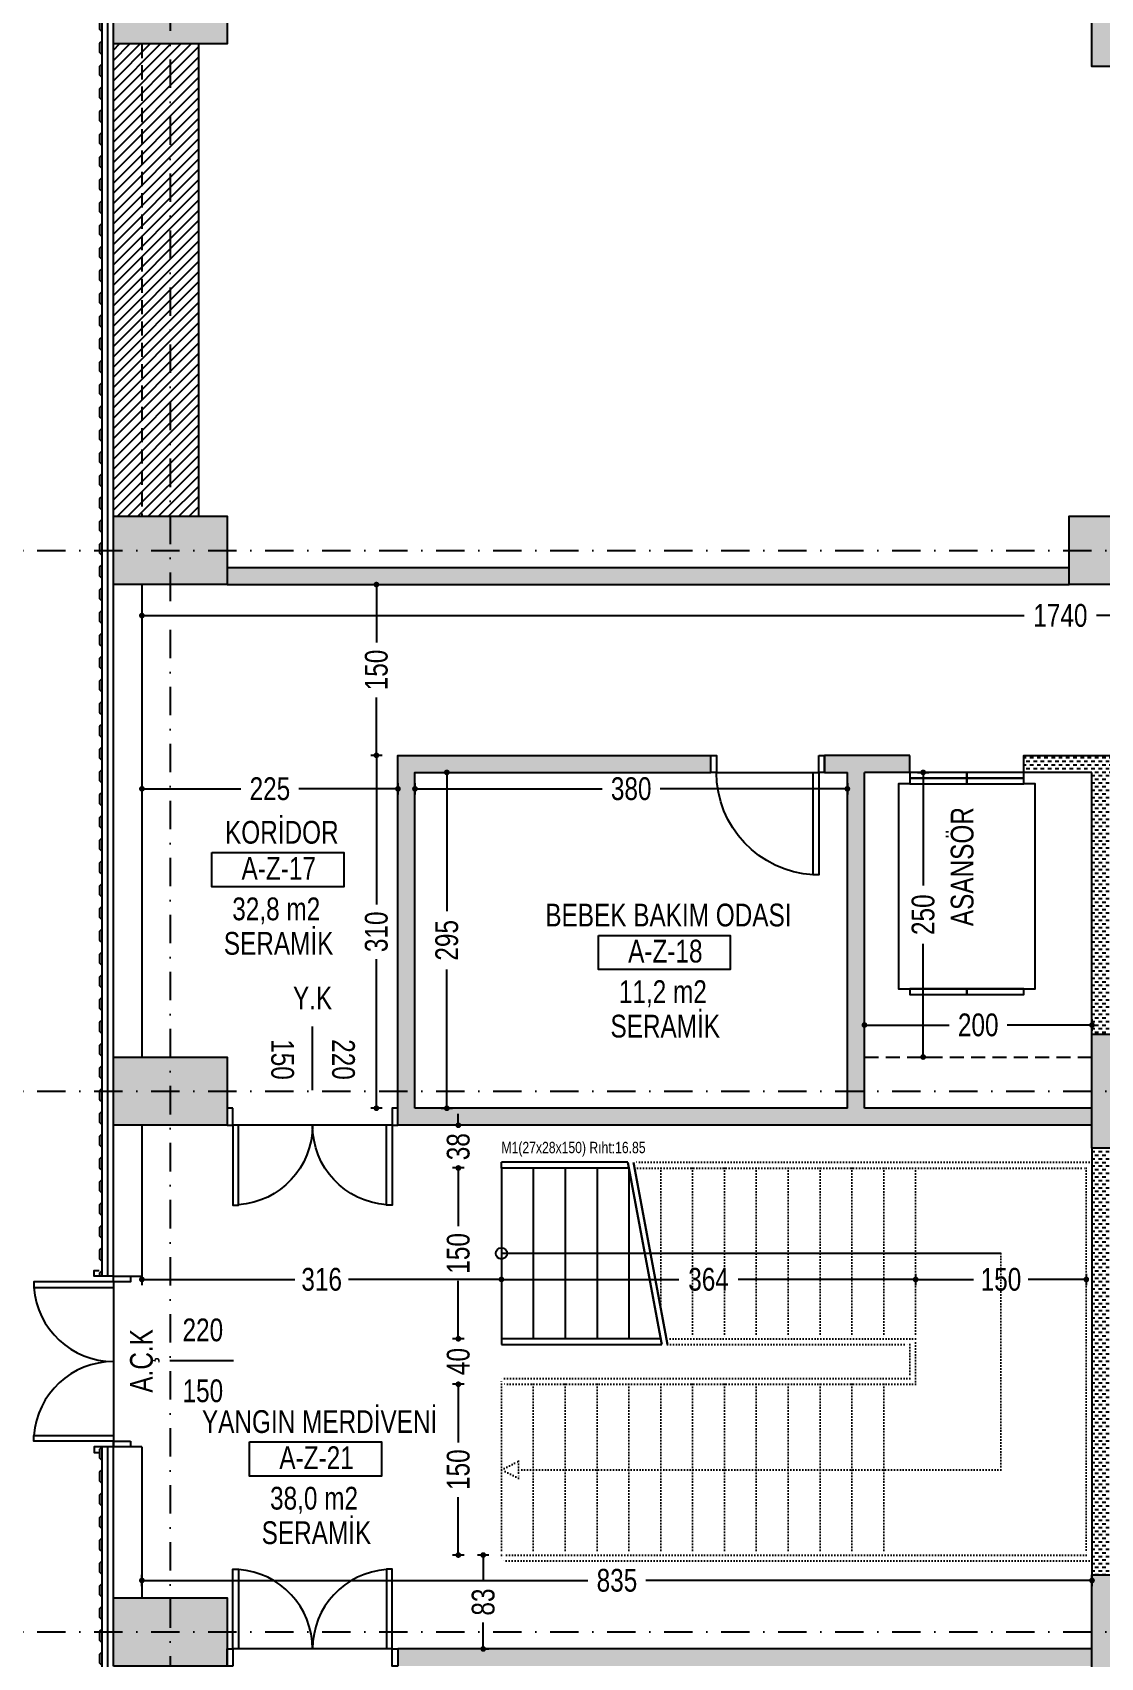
# Model space of a CAD drawing. Header units: centimetres. Extents: x 26569 to 160723, y -3143 to 14565.
# Drawn here: x 50768 to 51707, y 2491 to 3919 of the extents above; entities that cross this region are included whole.
import ezdxf
from ezdxf.enums import TextEntityAlignment as Align

# ---------------------------------------------------------------- set-up
doc = ezdxf.new("R2010")
doc.units = ezdxf.units.CM
doc.header["$LTSCALE"] = 100
for name, pattern in [('DASHDOT2', [0.5, 0.25, -0.125, 0, -0.125]), ('DOT2', [0.125, 0, -0.125]), ('HIDDEN2', [0.1875, 0.125, -0.0625])]:
    doc.linetypes.add(name, pattern=pattern)
for name, color, linetype in [('A-ANNO-DIMS', 187, 'Continuous'), ('A-ANNO-GRID', 155, 'DASHDOT2'), ('A-ANNO-IDEN', 50, 'Continuous'), ('A-ANNO-TEXT', 50, 'Continuous'), ('A-DOOR', 193, 'Continuous'), ('A-ELEV-01', 255, 'Continuous'), ('A-ELEV-03', 251, 'Continuous'), ('A-FLOR-EVTR', 24, 'Continuous'), ('A-FLOR-STRS', 95, 'Continuous'), ('A-WALL', 134, 'Continuous'), ('A-WALL-BRCK', 11, 'Continuous'), ('A-WALL-HTCH', 8, 'Continuous'), ('A-WALL-INSL', 249, 'Continuous'), ('A-WALL-SNWPNL', 200, 'Continuous'), ('A-WALL-STEL', 202, 'Continuous'), ('S-CONC', 5, 'Continuous'), ('S-HTCH', 8, 'Continuous')]:
    doc.layers.add(name, color=color, linetype=linetype)
doc.styles.add('Fields_100', font='act_simplex.shx', dxfattribs={"width": 0.8, "height": 20})
doc.styles.add('Fields_50', font='act_simplex.shx', dxfattribs={"width": 0.8, "height": 10})
doc.linetypes.add('BATTING', pattern='A,0.00254,-2.54,[134,ltypeshp.shx,S=2.54,R=0,X=-2.54,Y=0],-5.08,[134,ltypeshp.shx,S=2.54,R=180,X=2.54,Y=0],-2.54', length=10.16254)
doc.dimstyles.new('FIELDS_100', dxfattribs={"dimscale": 0, "dimtxt": 20, "dimasz": 5, "dimexe": 5, "dimexo": 5, "dimgap": 5, "dimtad": 0, "dimdec": 0, "dimzin": 0, "dimdsep": 46, "dimtxsty": 'Fields_100', "dimblk": 'DOT', "dimcen": 0.09, "dimclrt": 50, "dimadec": 0, "dimazin": 0, "dimtfac": 1, "dimtdec": 0, "dimtix": 1, "dimtofl": 0, "dimtmove": 1, "dimatfit": 3, "dimfxl": 5, "dimfxlon": 1, "dimtolj": 1, "dimtzin": 0, "dimarcsym": 0})
pattern_1 = [(0, (47244.2896, 54361.0323), (3.175, 3.175), [3.175, -3.175])]

# ---------------------------------------------------------------- blocks, each defined once
blk = doc.blocks.new('_Dot')
at = {"color": 0, "linetype": 'ByBlock', "lineweight": -2}
blk.add_line((-0.5, 0), (-1, 0), dxfattribs=at)
at = {"color": 0, "linetype": 'ByBlock', "const_width": 0.5}
blk.add_lwpolyline([(-0.25, 0, 1), (0.25, 0, 1)], format="xyb", close=True, dxfattribs=at)
blk = doc.blocks.new('*D160')
at = {"layer": 'A-ANNO-DIMS', "color": 0, "lineweight": -2, "transparency": 16777216}
for p, q in [((49524.6, 7318.6), (49514.6, 7318.6)), ((49519.6, 7313.6), (49519.6, 4445.3)), ((49519.6, 1513.6), (49519.6, 4381.9)), ((49524.6, 1508.6), (49514.6, 1508.6))]:
    blk.add_line(p, q, dxfattribs=at)
at = {"layer": 'DEFPOINTS', "color": 0, "transparency": 16777216}
for p in [(49519.6, 7318.6), (50829.5, 7318.6), (50829.5, 1508.6)]:
    blk.add_point(p, dxfattribs=at)
at = {"layer": 'A-ANNO-DIMS', "color": 0, "lineweight": -2, "transparency": 16777216, "xscale": 5, "yscale": 5, "zscale": 5}
for p, rotation in [((49519.6, 7318.6), 90), ((49519.6, 1508.6), 270)]:
    blk.add_blockref('_Dot', p, dxfattribs=dict(at, rotation=rotation))
at = {"layer": 'A-ANNO-DIMS', "color": 50, "transparency": 16777216, "insert": (49519.6, 4413.6), "char_height": 20, "attachment_point": 5, "rotation": 90, "style": 'Fields_100'}
blk.add_mtext('\\A1;5810', dxfattribs=at)
blk = doc.blocks.new('Mahal kutusu_100')
at = {"color": 0}
blk.add_lwpolyline([(-58, 30), (58, 30), (58, 0), (-58, 0)], close=True, dxfattribs=at)
at = {"color": 0, "style": 'Fields_100', "width": 0.8}
for tag, p in [('MAHAL', (3.6, 37.9)), ('KOD', (0.9, 6.2)), ('ALAN', (-1.3, -29.4)), ('KAPLAMA', (0.8, -59.7))]:
    blk.add_attdef(tag, text='', height=20, dxfattribs=at).set_placement(p, align=Align.CENTER)
blk = doc.blocks.new('*D391')
at = {"layer": 'A-ANNO-DIMS', "color": 0, "lineweight": -2, "transparency": 16777216}
for p, q in [((50864.5, 2828.2), (50864.5, 2818.2)), ((51180.5, 2828.2), (51180.5, 2818.2)), ((50869.5, 2823.2), (50998.8, 2823.2)), ((51175.5, 2823.2), (51046.1, 2823.2))]:
    blk.add_line(p, q, dxfattribs=at)
at = {"layer": 'DEFPOINTS', "color": 0, "transparency": 16777216}
for p in [(50864.5, 2958.6), (51180.5, 2921.1), (51180.5, 2823.2)]:
    blk.add_point(p, dxfattribs=at)
at = {"layer": 'A-ANNO-DIMS', "color": 0, "lineweight": -2, "transparency": 16777216, "xscale": 5, "yscale": 5, "zscale": 5, "rotation": 180}
blk.add_blockref('_Dot', (50864.5, 2823.2), dxfattribs=at)
at = {"layer": 'A-ANNO-DIMS', "color": 0, "lineweight": -2, "transparency": 16777216, "xscale": 5, "yscale": 5, "zscale": 5}
blk.add_blockref('_Dot', (51180.5, 2823.2), dxfattribs=at)
at = {"layer": 'A-ANNO-DIMS', "color": 50, "transparency": 16777216, "insert": (51022.5, 2823.2), "char_height": 20, "attachment_point": 5, "style": 'Fields_100'}
blk.add_mtext('\\A1;316', dxfattribs=at)
blk = doc.blocks.new('*D392')
at = {"layer": 'A-ANNO-DIMS', "color": 0, "lineweight": -2, "transparency": 16777216}
for p, q in [((51180.5, 2828.2), (51180.5, 2818.2)), ((51544.5, 2828.2), (51544.5, 2818.2)), ((51185.5, 2823.2), (51336.5, 2823.2)), ((51539.5, 2823.2), (51388.4, 2823.2))]:
    blk.add_line(p, q, dxfattribs=at)
at = {"layer": 'DEFPOINTS', "color": 0, "transparency": 16777216}
for p in [(51180.5, 2921.1), (51544.5, 2846.1), (51544.5, 2823.2)]:
    blk.add_point(p, dxfattribs=at)
at = {"layer": 'A-ANNO-DIMS', "color": 0, "lineweight": -2, "transparency": 16777216, "xscale": 5, "yscale": 5, "zscale": 5, "rotation": 180}
blk.add_blockref('_Dot', (51180.5, 2823.2), dxfattribs=at)
at = {"layer": 'A-ANNO-DIMS', "color": 0, "lineweight": -2, "transparency": 16777216, "xscale": 5, "yscale": 5, "zscale": 5}
blk.add_blockref('_Dot', (51544.5, 2823.2), dxfattribs=at)
at = {"layer": 'A-ANNO-DIMS', "color": 50, "transparency": 16777216, "insert": (51362.5, 2823.2), "char_height": 20, "attachment_point": 5, "style": 'Fields_100'}
blk.add_mtext('\\A1;364', dxfattribs=at)
blk = doc.blocks.new('*D393')
at = {"layer": 'A-ANNO-DIMS', "color": 0, "lineweight": -2, "transparency": 16777216}
for p, q in [((51544.5, 2828.2), (51544.5, 2818.2)), ((51694.5, 2828.2), (51694.5, 2818.2)), ((51549.5, 2823.2), (51595.4, 2823.2)), ((51689.5, 2823.2), (51643.5, 2823.2))]:
    blk.add_line(p, q, dxfattribs=at)
at = {"layer": 'DEFPOINTS', "color": 0, "transparency": 16777216}
for p in [(51544.5, 2846.1), (51694.5, 2846.1), (51694.5, 2823.2)]:
    blk.add_point(p, dxfattribs=at)
at = {"layer": 'A-ANNO-DIMS', "color": 0, "lineweight": -2, "transparency": 16777216, "xscale": 5, "yscale": 5, "zscale": 5, "rotation": 180}
blk.add_blockref('_Dot', (51544.5, 2823.2), dxfattribs=at)
at = {"layer": 'A-ANNO-DIMS', "color": 0, "lineweight": -2, "transparency": 16777216, "xscale": 5, "yscale": 5, "zscale": 5}
blk.add_blockref('_Dot', (51694.5, 2823.2), dxfattribs=at)
at = {"layer": 'A-ANNO-DIMS', "color": 50, "transparency": 16777216, "insert": (51619.5, 2823.2), "char_height": 20, "attachment_point": 5, "style": 'Fields_100'}
blk.add_mtext('\\A1;150', dxfattribs=at)
blk = doc.blocks.new('*D360')
at = {"layer": 'A-ANNO-DIMS', "color": 0, "lineweight": -2, "transparency": 16777216}
for p, q in [((50864.5, 2553.8), (50864.5, 2563.8)), ((50869.5, 2558.8), (51256.4, 2558.8)), ((51694.5, 2558.8), (51307.5, 2558.8)), ((51699.5, 2553.8), (51699.5, 2563.8))]:
    blk.add_line(p, q, dxfattribs=at)
at = {"layer": 'DEFPOINTS', "color": 0, "transparency": 16777216}
for p in [(51699.5, 2558.8), (50864.5, 2543.6), (51699.5, 2543.6)]:
    blk.add_point(p, dxfattribs=at)
at = {"layer": 'A-ANNO-DIMS', "color": 0, "lineweight": -2, "transparency": 16777216, "xscale": 5, "yscale": 5, "zscale": 5, "rotation": 180}
blk.add_blockref('_Dot', (50864.5, 2558.8), dxfattribs=at)
at = {"layer": 'A-ANNO-DIMS', "color": 0, "lineweight": -2, "transparency": 16777216, "xscale": 5, "yscale": 5, "zscale": 5}
blk.add_blockref('_Dot', (51699.5, 2558.8), dxfattribs=at)
at = {"layer": 'A-ANNO-DIMS', "color": 50, "transparency": 16777216, "insert": (51282, 2558.8), "char_height": 20, "attachment_point": 5, "style": 'Fields_100'}
blk.add_mtext('\\A1;835', dxfattribs=at)
blk = doc.blocks.new('*D131')
at = {"layer": 'A-ANNO-DIMS', "color": 0, "lineweight": -2, "transparency": 16777216}
for p, q in [((51147.6, 2958.6), (51137.6, 2958.6)), ((51142.6, 2963.6), (51142.6, 2968.6)), ((51147.6, 2921.1), (51137.6, 2921.1)), ((51142.6, 2916.1), (51142.6, 2911.1))]:
    blk.add_line(p, q, dxfattribs=at)
at = {"layer": 'DEFPOINTS', "color": 0, "transparency": 16777216}
for p in [(51699.5, 2958.6), (51142.6, 2921.1), (51180.5, 2921.1)]:
    blk.add_point(p, dxfattribs=at)
at = {"layer": 'A-ANNO-DIMS', "color": 0, "lineweight": -2, "transparency": 16777216, "xscale": 5, "yscale": 5, "zscale": 5}
for p, rotation in [((51142.6, 2958.6), 270), ((51142.6, 2921.1), 90)]:
    blk.add_blockref('_Dot', p, dxfattribs=dict(at, rotation=rotation))
at = {"layer": 'A-ANNO-DIMS', "color": 50, "transparency": 16777216, "insert": (51142.6, 2939.8), "char_height": 20, "attachment_point": 5, "rotation": 90, "style": 'Fields_100'}
blk.add_mtext('\\A1;38', dxfattribs=at)
blk = doc.blocks.new('*D364')
at = {"layer": 'A-ANNO-DIMS', "color": 0, "lineweight": -2, "transparency": 16777216}
for p, q in [((51147.6, 2921.1), (51137.6, 2921.1)), ((51142.6, 2916.1), (51142.6, 2870.1)), ((51142.6, 2776.1), (51142.6, 2822)), ((51147.6, 2771.1), (51137.6, 2771.1))]:
    blk.add_line(p, q, dxfattribs=at)
at = {"layer": 'DEFPOINTS', "color": 0, "transparency": 16777216}
for p in [(51180.5, 2921.1), (51142.6, 2771.1), (51180.5, 2771.1)]:
    blk.add_point(p, dxfattribs=at)
at = {"layer": 'A-ANNO-DIMS', "color": 0, "lineweight": -2, "transparency": 16777216, "xscale": 5, "yscale": 5, "zscale": 5}
for p, rotation in [((51142.6, 2921.1), 90), ((51142.6, 2771.1), 270)]:
    blk.add_blockref('_Dot', p, dxfattribs=dict(at, rotation=rotation))
at = {"layer": 'A-ANNO-DIMS', "color": 50, "transparency": 16777216, "insert": (51142.6, 2846.1), "char_height": 20, "attachment_point": 5, "rotation": 90, "style": 'Fields_100'}
blk.add_mtext('\\A1;150', dxfattribs=at)
blk = doc.blocks.new('*D365')
at = {"layer": 'A-ANNO-DIMS', "color": 0, "lineweight": -2, "transparency": 16777216}
for p, q in [((51147.6, 2771.1), (51137.6, 2771.1)), ((51142.6, 2776.1), (51142.6, 2781.1)), ((51147.6, 2731.1), (51137.6, 2731.1)), ((51142.6, 2726.1), (51142.6, 2721.1))]:
    blk.add_line(p, q, dxfattribs=at)
at = {"layer": 'DEFPOINTS', "color": 0, "transparency": 16777216}
for p in [(51180.5, 2771.1), (51142.6, 2731.1), (51180.5, 2731.1)]:
    blk.add_point(p, dxfattribs=at)
at = {"layer": 'A-ANNO-DIMS', "color": 0, "lineweight": -2, "transparency": 16777216, "xscale": 5, "yscale": 5, "zscale": 5}
for p, rotation in [((51142.6, 2771.1), 270), ((51142.6, 2731.1), 90)]:
    blk.add_blockref('_Dot', p, dxfattribs=dict(at, rotation=rotation))
at = {"layer": 'A-ANNO-DIMS', "color": 50, "transparency": 16777216, "insert": (51142.6, 2751.1), "char_height": 20, "attachment_point": 5, "rotation": 90, "style": 'Fields_100'}
blk.add_mtext('\\A1;40', dxfattribs=at)
blk = doc.blocks.new('*D366')
at = {"layer": 'A-ANNO-DIMS', "color": 0, "lineweight": -2, "transparency": 16777216}
for p, q in [((51147.6, 2731.1), (51137.6, 2731.1)), ((51142.6, 2726.1), (51142.6, 2680.1)), ((51142.6, 2586.1), (51142.6, 2632)), ((51147.6, 2581.1), (51137.6, 2581.1))]:
    blk.add_line(p, q, dxfattribs=at)
at = {"layer": 'DEFPOINTS', "color": 0, "transparency": 16777216}
for p in [(51180.5, 2731.1), (51142.6, 2581.1), (51180.5, 2581.1)]:
    blk.add_point(p, dxfattribs=at)
at = {"layer": 'A-ANNO-DIMS', "color": 0, "lineweight": -2, "transparency": 16777216, "xscale": 5, "yscale": 5, "zscale": 5}
for p, rotation in [((51142.6, 2731.1), 90), ((51142.6, 2581.1), 270)]:
    blk.add_blockref('_Dot', p, dxfattribs=dict(at, rotation=rotation))
at = {"layer": 'A-ANNO-DIMS', "color": 50, "transparency": 16777216, "insert": (51142.6, 2656.1), "char_height": 20, "attachment_point": 5, "rotation": 90, "style": 'Fields_100'}
blk.add_mtext('\\A1;150', dxfattribs=at)
blk = doc.blocks.new('*D367')
at = {"layer": 'A-ANNO-DIMS', "color": 0, "lineweight": -2, "transparency": 16777216}
for p, q in [((51169.5, 2581.1), (51159.5, 2581.1)), ((51164.5, 2576.1), (51164.5, 2557.8)), ((51164.5, 2503.6), (51164.5, 2521.9)), ((51164.5, 2498.6), (51169.5, 2498.6))]:
    blk.add_line(p, q, dxfattribs=at)
at = {"layer": 'DEFPOINTS', "color": 0, "transparency": 16777216}
for p in [(51180.5, 2581.1), (51164.5, 2498.6), (51164.5, 2498.6)]:
    blk.add_point(p, dxfattribs=at)
at = {"layer": 'A-ANNO-DIMS', "color": 0, "lineweight": -2, "transparency": 16777216, "xscale": 5, "yscale": 5, "zscale": 5}
for p, rotation in [((51164.5, 2581.1), 90), ((51164.5, 2498.6), 270)]:
    blk.add_blockref('_Dot', p, dxfattribs=dict(at, rotation=rotation))
at = {"layer": 'A-ANNO-DIMS', "color": 50, "transparency": 16777216, "insert": (51164.5, 2539.8), "char_height": 20, "attachment_point": 5, "rotation": 90, "style": 'Fields_100'}
blk.add_mtext('\\A1;83', dxfattribs=at)
blk = doc.blocks.new('KAPI 150')
at = {"layer": 'A-DOOR'}
blk.add_line((145, 15), (5, 15), dxfattribs=at)
for points in [[(5, 15), (5, 85), (10, 85), (10, 15)], [(145, 15), (145, 85), (140, 85), (140, 15)]]:
    blk.add_lwpolyline(points, dxfattribs=at)
for points in [[(5, 0), (0, 0), (0, 15), (5, 15)], [(150, 0), (145, 0), (145, 15), (150, 15)]]:
    blk.add_lwpolyline(points, close=True, dxfattribs=at)
for centre, start, end in [((5, 15), 0, 85.904), ((145, 15), 94.096, 180)]:
    blk.add_arc(centre, 70, start, end, dxfattribs=at)
blk = doc.blocks.new('AÇK_01')
at = {"color": 0}
blk.add_lwpolyline([(28, 0), (-28, 0)], dxfattribs=at)
at = {"color": 0, "style": 'Fields_100', "width": 0.8}
blk.add_attdef('A.Ç.K.01', text='', height=20, rotation=90, dxfattribs=at).set_placement((-53, 0), align=Align.MIDDLE_CENTER)
for tag, p in [('W', (1, 17.2)), ('H', (1, -36.3))]:
    blk.add_attdef(tag, text='', height=20, dxfattribs=at).set_placement(p, align=Align.CENTER)
blk = doc.blocks.new('KAPI_100')
at = {"layer": 'A-DOOR'}
blk.add_line((5, 15), (95, 15), dxfattribs=at)
blk.add_lwpolyline([(95, 15), (95, 105), (90, 105), (90, 15)], dxfattribs=at)
for points in [[(0, 0), (5, 0), (5, 15), (0, 15)], [(95, 0), (100, 0), (100, 15), (95, 15)]]:
    blk.add_lwpolyline(points, close=True, dxfattribs=at)
blk.add_arc((95, 15), 90, 93.1847, 180, dxfattribs=at)
blk = doc.blocks.new('*D225')
at = {"layer": 'A-ANNO-DIMS', "color": 0, "lineweight": -2, "transparency": 16777216}
for p, q in [((50864.5, 3259.2), (50864.5, 3249.2)), ((51089.5, 3259.2), (51089.5, 3249.2)), ((50869.5, 3254.2), (50951.4, 3254.2)), ((51084.5, 3254.2), (51002.5, 3254.2))]:
    blk.add_line(p, q, dxfattribs=at)
at = {"layer": 'DEFPOINTS', "color": 0, "transparency": 16777216}
for p in [(50864.5, 3283.6), (51089.5, 3283.6), (50864.5, 3254.2)]:
    blk.add_point(p, dxfattribs=at)
at = {"layer": 'A-ANNO-DIMS', "color": 0, "lineweight": -2, "transparency": 16777216, "xscale": 5, "yscale": 5, "zscale": 5, "rotation": 180}
blk.add_blockref('_Dot', (50864.5, 3254.2), dxfattribs=at)
at = {"layer": 'A-ANNO-DIMS', "color": 0, "lineweight": -2, "transparency": 16777216, "xscale": 5, "yscale": 5, "zscale": 5}
blk.add_blockref('_Dot', (51089.5, 3254.2), dxfattribs=at)
at = {"layer": 'A-ANNO-DIMS', "color": 50, "transparency": 16777216, "insert": (50977, 3254.2), "char_height": 20, "attachment_point": 5, "style": 'Fields_100'}
blk.add_mtext('\\A1;225', dxfattribs=at)
blk = doc.blocks.new('*D226')
at = {"layer": 'A-ANNO-DIMS', "color": 0, "lineweight": -2, "transparency": 16777216}
for p, q in [((51075.6, 3283.6), (51065.6, 3283.6)), ((51070.6, 3278.6), (51070.6, 3152.6)), ((51070.6, 2978.6), (51070.6, 3104.5)), ((51075.6, 2973.6), (51065.6, 2973.6))]:
    blk.add_line(p, q, dxfattribs=at)
at = {"layer": 'DEFPOINTS', "color": 0, "transparency": 16777216}
for p in [(51070.6, 3283.6), (51089.5, 3283.6), (51089.5, 2973.6)]:
    blk.add_point(p, dxfattribs=at)
at = {"layer": 'A-ANNO-DIMS', "color": 0, "lineweight": -2, "transparency": 16777216, "xscale": 5, "yscale": 5, "zscale": 5}
for p, rotation in [((51070.6, 3283.6), 90), ((51070.6, 2973.6), 270)]:
    blk.add_blockref('_Dot', p, dxfattribs=dict(at, rotation=rotation))
at = {"layer": 'A-ANNO-DIMS', "color": 50, "transparency": 16777216, "insert": (51070.6, 3128.6), "char_height": 20, "attachment_point": 5, "rotation": 90, "style": 'Fields_100'}
blk.add_mtext('\\A1;310', dxfattribs=at)
blk = doc.blocks.new('*D227')
at = {"layer": 'A-ANNO-DIMS', "color": 0, "lineweight": -2, "transparency": 16777216}
for p, q in [((51065.6, 3433.6), (51075.6, 3433.6)), ((51070.6, 3428.6), (51070.6, 3382.6)), ((51070.6, 3288.6), (51070.6, 3334.5)), ((51075.6, 3283.6), (51065.6, 3283.6))]:
    blk.add_line(p, q, dxfattribs=at)
at = {"layer": 'DEFPOINTS', "color": 0, "transparency": 16777216}
for p in [(50939.5, 3433.6), (51070.6, 3433.6), (51089.5, 3283.6)]:
    blk.add_point(p, dxfattribs=at)
at = {"layer": 'A-ANNO-DIMS', "color": 0, "lineweight": -2, "transparency": 16777216, "xscale": 5, "yscale": 5, "zscale": 5}
for p, rotation in [((51070.6, 3433.6), 90), ((51070.6, 3283.6), 270)]:
    blk.add_blockref('_Dot', p, dxfattribs=dict(at, rotation=rotation))
at = {"layer": 'A-ANNO-DIMS', "color": 50, "transparency": 16777216, "insert": (51070.6, 3358.6), "char_height": 20, "attachment_point": 5, "rotation": 90, "style": 'Fields_100'}
blk.add_mtext('\\A1;150', dxfattribs=at)
blk = doc.blocks.new('*D228')
at = {"layer": 'A-ANNO-DIMS', "color": 0, "lineweight": -2, "transparency": 16777216}
for p, q in [((50864.5, 3411.4), (50864.5, 3401.4)), ((50869.5, 3406.4), (51640, 3406.4)), ((52599.5, 3406.4), (51703.4, 3406.4)), ((52604.5, 3411.4), (52604.5, 3401.4))]:
    blk.add_line(p, q, dxfattribs=at)
at = {"layer": 'DEFPOINTS', "color": 0, "transparency": 16777216}
for p in [(50864.5, 3433.6), (52604.5, 3433.6), (52604.5, 3406.4)]:
    blk.add_point(p, dxfattribs=at)
at = {"layer": 'A-ANNO-DIMS', "color": 0, "lineweight": -2, "transparency": 16777216, "xscale": 5, "yscale": 5, "zscale": 5, "rotation": 180}
blk.add_blockref('_Dot', (50864.5, 3406.4), dxfattribs=at)
at = {"layer": 'A-ANNO-DIMS', "color": 0, "lineweight": -2, "transparency": 16777216, "xscale": 5, "yscale": 5, "zscale": 5}
blk.add_blockref('_Dot', (52604.5, 3406.4), dxfattribs=at)
at = {"layer": 'A-ANNO-DIMS', "color": 50, "transparency": 16777216, "insert": (51671.7, 3406.4), "char_height": 20, "attachment_point": 5, "style": 'Fields_100'}
blk.add_mtext('\\A1;1740', dxfattribs=at)
blk = doc.blocks.new('*D229')
at = {"layer": 'A-ANNO-DIMS', "color": 0, "lineweight": -2, "transparency": 16777216}
for p, q in [((51127.5, 3268.6), (51137.5, 3268.6)), ((51132.5, 3263.6), (51132.5, 3146.7)), ((51132.5, 2978.6), (51132.5, 3095.5)), ((51127.5, 2973.6), (51137.5, 2973.6))]:
    blk.add_line(p, q, dxfattribs=at)
at = {"layer": 'DEFPOINTS', "color": 0, "transparency": 16777216}
for p in [(51104.5, 3268.6), (51132.5, 3268.6), (51104.5, 2973.6)]:
    blk.add_point(p, dxfattribs=at)
at = {"layer": 'A-ANNO-DIMS', "color": 0, "lineweight": -2, "transparency": 16777216, "xscale": 5, "yscale": 5, "zscale": 5}
for p, rotation in [((51132.5, 3268.6), 90), ((51132.5, 2973.6), 270)]:
    blk.add_blockref('_Dot', p, dxfattribs=dict(at, rotation=rotation))
at = {"layer": 'A-ANNO-DIMS', "color": 50, "transparency": 16777216, "insert": (51132.5, 3121.1), "char_height": 20, "attachment_point": 5, "rotation": 90, "style": 'Fields_100'}
blk.add_mtext('\\A1;295', dxfattribs=at)
blk = doc.blocks.new('*D230')
at = {"layer": 'A-ANNO-DIMS', "color": 0, "lineweight": -2, "transparency": 16777216}
for p, q in [((51104.5, 3259.2), (51104.5, 3249.2)), ((51484.5, 3259.2), (51484.5, 3249.2)), ((51109.5, 3254.2), (51268.9, 3254.2)), ((51479.5, 3254.2), (51320, 3254.2))]:
    blk.add_line(p, q, dxfattribs=at)
at = {"layer": 'DEFPOINTS', "color": 0, "transparency": 16777216}
for p in [(51104.5, 3268.6), (51484.5, 3268.6), (51484.5, 3254.2)]:
    blk.add_point(p, dxfattribs=at)
at = {"layer": 'A-ANNO-DIMS', "color": 0, "lineweight": -2, "transparency": 16777216, "xscale": 5, "yscale": 5, "zscale": 5, "rotation": 180}
blk.add_blockref('_Dot', (51104.5, 3254.2), dxfattribs=at)
at = {"layer": 'A-ANNO-DIMS', "color": 0, "lineweight": -2, "transparency": 16777216, "xscale": 5, "yscale": 5, "zscale": 5}
blk.add_blockref('_Dot', (51484.5, 3254.2), dxfattribs=at)
at = {"layer": 'A-ANNO-DIMS', "color": 50, "transparency": 16777216, "insert": (51294.5, 3254.2), "char_height": 20, "attachment_point": 5, "style": 'Fields_100'}
blk.add_mtext('\\A1;380', dxfattribs=at)
blk = doc.blocks.new('*D231')
at = {"layer": 'A-ANNO-DIMS', "color": 0, "lineweight": -2, "transparency": 16777216}
for p, q in [((51546.1, 3268.6), (51556.1, 3268.6)), ((51551.1, 3263.6), (51551.1, 3169.2)), ((51551.1, 3023.6), (51551.1, 3118)), ((51546.1, 3018.6), (51556.1, 3018.6))]:
    blk.add_line(p, q, dxfattribs=at)
at = {"layer": 'DEFPOINTS', "color": 0, "transparency": 16777216}
for p in [(51499.5, 3268.6), (51499.5, 3018.6), (51551.1, 3018.6)]:
    blk.add_point(p, dxfattribs=at)
at = {"layer": 'A-ANNO-DIMS', "color": 0, "lineweight": -2, "transparency": 16777216, "xscale": 5, "yscale": 5, "zscale": 5}
for p, rotation in [((51551.1, 3268.6), 90), ((51551.1, 3018.6), 270)]:
    blk.add_blockref('_Dot', p, dxfattribs=dict(at, rotation=rotation))
at = {"layer": 'A-ANNO-DIMS', "color": 50, "transparency": 16777216, "insert": (51551.1, 3143.6), "char_height": 20, "attachment_point": 5, "rotation": 90, "style": 'Fields_100'}
blk.add_mtext('\\A1;250', dxfattribs=at)
blk = doc.blocks.new('*D232')
at = {"layer": 'A-ANNO-DIMS', "color": 0, "lineweight": -2, "transparency": 16777216}
for p, q in [((51499.5, 3041.7), (51499.5, 3051.7)), ((51504.5, 3046.7), (51573.9, 3046.7)), ((51694.5, 3046.7), (51625, 3046.7)), ((51699.5, 3041.7), (51699.5, 3051.7))]:
    blk.add_line(p, q, dxfattribs=at)
at = {"layer": 'DEFPOINTS', "color": 0, "transparency": 16777216}
for p in [(51699.5, 3046.7), (51499.5, 2973.6), (51699.5, 2973.6)]:
    blk.add_point(p, dxfattribs=at)
at = {"layer": 'A-ANNO-DIMS', "color": 0, "lineweight": -2, "transparency": 16777216, "xscale": 5, "yscale": 5, "zscale": 5, "rotation": 180}
blk.add_blockref('_Dot', (51499.5, 3046.7), dxfattribs=at)
at = {"layer": 'A-ANNO-DIMS', "color": 0, "lineweight": -2, "transparency": 16777216, "xscale": 5, "yscale": 5, "zscale": 5}
blk.add_blockref('_Dot', (51699.5, 3046.7), dxfattribs=at)
at = {"layer": 'A-ANNO-DIMS', "color": 50, "transparency": 16777216, "insert": (51599.5, 3046.7), "char_height": 20, "attachment_point": 5, "style": 'Fields_100'}
blk.add_mtext('\\A1;200', dxfattribs=at)
blk = doc.blocks.new('*U38')
at = {"layer": 'A-WALL-SNWPNL'}
blk.add_lwpolyline([(50, 1), (42, 1), (40, -1), (32, -1), (30, 1), (22, 1), (20, -1), (12, -1), (10, 1), (2, 1), (0, -1), (-8, -1), (-10, 1), (-18, 1), (-20, -1), (-28, -1), (-30, 1), (-38, 1), (-40, -1), (-48, -1), (-50, 1)], dxfattribs=at)
blk = doc.blocks.new('*U39')
at = {"layer": 'A-WALL-STEL', "color": 0, "linetype": 'ByBlock', "lineweight": -2, "transparency": 16777216}
for p in [(1100, 0), (1200, 0), (1300, 0), (1400, 0), (1500, 0), (1600, 0), (1700, 0), (1800, 0), (1900, 0), (2000, 0), (2100, 0)]:
    blk.add_blockref('*U38', p, dxfattribs=at)
blk = doc.blocks.new('*U24')
at = {"layer": 'A-WALL-SNWPNL'}
blk.add_lwpolyline([(50, 1), (42, 1), (40, -1), (32, -1), (30, 1), (22, 1), (20, -1), (12, -1), (10, 1), (2, 1), (0, -1), (-8, -1), (-10, 1), (-18, 1), (-20, -1), (-28, -1), (-30, 1), (-38, 1), (-40, -1), (-48, -1), (-50, 1)], dxfattribs=at)
blk = doc.blocks.new('*U25')
at = {"layer": 'A-WALL-STEL', "color": 0, "linetype": 'ByBlock', "lineweight": -2, "transparency": 16777216}
for p in [(0, 0), (100, 0), (200, 0), (300, 0), (400, 0), (500, 0), (600, 0), (700, 0), (800, 0), (900, 0), (1000, 0)]:
    blk.add_blockref('*U24', p, dxfattribs=at)

msp = doc.modelspace()

# ---------------------------------------------------------------- hatches: boundary and pattern name
at = {"layer": 'A-WALL-BRCK'}
h = msp.add_hatch(dxfattribs=at)
h.set_pattern_fill('ANSI31', color=256, scale=2)
h.set_pattern_definition([(45, (47244.2896, 54836.032), (-4.49012806, 4.49012806), [])])
h.paths.add_polyline_path([(50914.48, 3908.59), (50839.48, 3908.59), (50839.48, 3493.59), (50914.48, 3493.59)])
at = {"layer": 'A-WALL-HTCH'}
h = msp.add_hatch(dxfattribs=at)
h.set_pattern_fill('DASH', color=256)
h.set_pattern_definition(pattern_1)
h.paths.add_polyline_path([(51679.48, 3448.59), (50939.48, 3448.59), (50939.48, 3433.59), (51679.48, 3433.59)])
h = msp.add_hatch(dxfattribs=at)
h.set_pattern_fill('DASH', color=256)
h.set_pattern_definition(pattern_1)
h.paths.add_polyline_path([(51499.48, 3268.59), (51539.48, 3268.59), (51539.48, 3283.59), (51464.48, 3283.59), (51464.48, 3268.59), (51484.48, 3268.59), (51484.48, 2973.59), (51104.48, 2973.59), (51104.48, 3268.59), (51364.48, 3268.59), (51364.48, 3283.59), (51089.48, 3283.59), (51089.48, 2958.59), (51699.48, 2958.59), (51699.48, 2973.59), (51499.48, 2973.59)])
h = msp.add_hatch(dxfattribs=at)
h.set_pattern_fill('DASH', color=256)
h.set_pattern_definition(pattern_1)
h.paths.add_polyline_path([(51714.48, 3268.59), (51879.48, 3268.59), (51879.48, 3283.59), (51639.48, 3283.59), (51639.48, 3268.59), (51699.48, 3268.59), (51699.48, 3038.59), (51714.48, 3038.59)])
h = msp.add_hatch(dxfattribs=at)
h.set_pattern_fill('DASH', color=256)
h.set_pattern_definition(pattern_1)
h.paths.add_polyline_path([(51714.48, 2938.59), (51699.48, 2938.59), (51699.48, 2563.59), (51714.48, 2563.59)])
h = msp.add_hatch(dxfattribs=at)
h.set_pattern_fill('DASH', color=256)
h.set_pattern_definition(pattern_1)
h.paths.add_polyline_path([(51699.48, 2498.59), (51089.48, 2498.59), (51089.48, 2483.59), (51699.48, 2483.59)])
at = {"layer": 'S-HTCH'}
h = msp.add_hatch(dxfattribs=at)
h.set_pattern_fill('ANSI33', color=256)
h.set_pattern_definition([(45, (47244.2896, 5721.5606), (-4.490128, 4.490128), []), (45, (47248.78, 5721.5606), (-4.490128, 4.490128), [3.175, -1.5875])])
h.paths.add_polyline_path([(51759.48, 2938.59), (51699.48, 2938.59), (51699.48, 3038.59), (51759.48, 3038.59)])
h.paths.add_polyline_path([(50839.48, 2958.59), (50839.48, 3018.59), (50939.48, 3018.59), (50939.48, 2958.59)])
h.paths.add_polyline_path([(52519.48, 2958.59), (52519.48, 3018.59), (52619.48, 3018.59), (52619.48, 2958.59)])
h.paths.add_polyline_path([(51759.48, 1988.59), (51699.48, 1988.59), (51699.48, 2088.59), (51759.48, 2088.59)])
h.paths.add_polyline_path([(51759.48, 2463.59), (51699.48, 2463.59), (51699.48, 2563.59), (51759.48, 2563.59)])
h.paths.add_polyline_path([(51759.48, 3888.59), (51699.48, 3888.59), (51699.48, 3988.59), (51759.48, 3988.59)])
h.paths.add_polyline_path([(51759.48, 4363.59), (51699.48, 4363.59), (51699.48, 4463.59), (51759.48, 4463.59)])
h.paths.add_polyline_path([(51759.48, 4838.59), (51699.48, 4838.59), (51699.48, 4938.59), (51759.48, 4938.59)])
h.paths.add_polyline_path([(51759.48, 5788.59), (51699.48, 5788.59), (51699.48, 5888.59), (51759.48, 5888.59)])
h.paths.add_polyline_path([(51759.48, 6263.59), (51699.48, 6263.59), (51699.48, 6363.59), (51759.48, 6363.59)])
h.paths.add_polyline_path([(51759.48, 6738.59), (51699.48, 6738.59), (51699.48, 6838.59), (51759.48, 6838.59)])
h.paths.add_polyline_path([(50839.48, 1518.59), (50839.48, 1578.59), (50939.48, 1578.59), (50939.48, 1518.59)])
h.paths.add_polyline_path([(51679.48, 1518.59), (51679.48, 1578.59), (51779.48, 1578.59), (51779.48, 1518.59)])
h.paths.add_polyline_path([(52519.48, 1518.59), (52519.48, 1578.59), (52619.48, 1578.59), (52619.48, 1518.59)])
h.paths.add_polyline_path([(50839.48, 2008.59), (50839.48, 2068.59), (50939.48, 2068.59), (50939.48, 2008.59)])
h.paths.add_polyline_path([(52519.48, 2008.59), (52519.48, 2068.59), (52619.48, 2068.59), (52619.48, 2008.59)])
h.paths.add_polyline_path([(50839.48, 2483.59), (50839.48, 2543.59), (50939.48, 2543.59), (50939.48, 2483.59)])
h.paths.add_polyline_path([(52519.48, 2483.59), (52519.48, 2543.59), (52619.48, 2543.59), (52619.48, 2483.59)])
h.paths.add_polyline_path([(50839.48, 3433.59), (50839.48, 3493.59), (50939.48, 3493.59), (50939.48, 3433.59)])
h.paths.add_polyline_path([(51679.48, 3433.59), (51679.48, 3493.59), (51779.48, 3493.59), (51779.48, 3433.59)])
h.paths.add_polyline_path([(52519.48, 3433.59), (52519.48, 3493.59), (52619.48, 3493.59), (52619.48, 3433.59)])
h.paths.add_polyline_path([(50839.48, 3908.59), (50839.48, 3968.59), (50939.48, 3968.59), (50939.48, 3908.59)])
h.paths.add_polyline_path([(52519.48, 3908.59), (52519.48, 3968.59), (52619.48, 3968.59), (52619.48, 3908.59)])
h.paths.add_polyline_path([(50839.48, 4383.59), (50839.48, 4443.59), (50939.48, 4443.59), (50939.48, 4383.59)])
h.paths.add_polyline_path([(52519.48, 4383.59), (52519.48, 4443.59), (52619.48, 4443.59), (52619.48, 4383.59)])
h.paths.add_polyline_path([(50839.48, 4858.59), (50839.48, 4918.59), (50939.48, 4918.59), (50939.48, 4858.59)])
h.paths.add_polyline_path([(52519.48, 4858.59), (52519.48, 4918.59), (52619.48, 4918.59), (52619.48, 4858.59)])
h.paths.add_polyline_path([(50839.48, 5333.59), (50839.48, 5393.59), (50939.48, 5393.59), (50939.48, 5333.59)])
h.paths.add_polyline_path([(51679.48, 5333.59), (51679.48, 5393.59), (51779.48, 5393.59), (51779.48, 5333.59)])
h.paths.add_polyline_path([(52519.48, 5333.59), (52519.48, 5393.59), (52619.48, 5393.59), (52619.48, 5333.59)])
h.paths.add_polyline_path([(50839.48, 5808.59), (50839.48, 5868.59), (50939.48, 5868.59), (50939.48, 5808.59)])
h.paths.add_polyline_path([(52519.48, 5808.59), (52519.48, 5868.59), (52619.48, 5868.59), (52619.48, 5808.59)])
h.paths.add_polyline_path([(50839.48, 6283.59), (50839.48, 6343.59), (50939.48, 6343.59), (50939.48, 6283.59)])
h.paths.add_polyline_path([(52519.48, 6283.59), (52519.48, 6343.59), (52619.48, 6343.59), (52619.48, 6283.59)])
h.paths.add_polyline_path([(50839.48, 6758.59), (50839.48, 6818.59), (50939.48, 6818.59), (50939.48, 6758.59)])
h.paths.add_polyline_path([(52519.48, 6758.59), (52519.48, 6818.59), (52619.48, 6818.59), (52619.48, 6758.59)])
h.paths.add_polyline_path([(50839.48, 7248.59), (50839.48, 7308.59), (50939.48, 7308.59), (50939.48, 7248.59)])
h.paths.add_polyline_path([(51679.48, 7248.59), (51679.48, 7308.59), (51779.48, 7308.59), (51779.48, 7248.59)])
h.paths.add_polyline_path([(52519.48, 7248.59), (52519.48, 7308.59), (52619.48, 7308.59), (52619.48, 7248.59)])

# ---------------------------------------------------------------- linework, layer by layer
at = {"layer": 'A-ANNO-GRID'}
for p, q in [((50889.48, 8203.59), (50889.48, 1408.59)), ((49419.63, 3463.59), (71224.48, 3463.59)), ((49419.63, 2988.59), (71224.48, 2988.59)), ((49419.63, 2513.59), (71224.48, 2513.59))]:
    msp.add_line(p, q, dxfattribs=at)
at = {"layer": 'A-ELEV-01', "linetype": 'HIDDEN2'}
for p, q in [((50864.48, 3908.59), (50864.48, 3493.59)), ((51499.48, 3018.59), (51699.48, 3018.59))]:
    msp.add_line(p, q, dxfattribs=at)
at = {"layer": 'A-ELEV-01'}
for p, q in [((50864.48, 3433.59), (50864.48, 3018.59)), ((50864.48, 2958.59), (50864.48, 2826.09)), ((50864.48, 2676.09), (50839.48, 2676.09)), ((50864.48, 2676.09), (50864.48, 2543.59))]:
    msp.add_line(p, q, dxfattribs=at)
msp.add_lwpolyline([(50839.48, 2826.09), (50864.48, 2826.09)], dxfattribs=at)
at = {"layer": 'A-ELEV-03'}
msp.add_line((50829.48, 1518.59), (50829.48, 2676.09), dxfattribs=at)
msp.add_lwpolyline([(50829.48, 2826.09), (50829.48, 5051.09)], dxfattribs=at)
at = {"layer": 'A-FLOR-EVTR'}
msp.add_lwpolyline([(51539.48, 3258.59), (51529.48, 3258.59), (51529.48, 3078.59), (51649.48, 3078.59), (51649.48, 3258.59), (51639.48, 3258.59)], dxfattribs=at)
for points in [[(51539.48, 3268.59), (51539.48, 3263.59), (51589.48, 3263.59), (51589.48, 3268.59)], [(51539.48, 3263.59), (51539.48, 3258.59), (51589.48, 3258.59), (51589.48, 3263.59)], [(51589.48, 3268.59), (51589.48, 3263.59), (51639.48, 3263.59), (51639.48, 3268.59)], [(51589.48, 3263.59), (51589.48, 3258.59), (51639.48, 3258.59), (51639.48, 3263.59)], [(51539.48, 3078.59), (51539.48, 3073.59), (51589.48, 3073.59), (51589.48, 3078.59)], [(51589.48, 3078.59), (51589.48, 3073.59), (51639.48, 3073.59), (51639.48, 3078.59)]]:
    msp.add_lwpolyline(points, close=True, dxfattribs=at)
at = {"layer": 'A-FLOR-STRS'}
for p, q in [((51291.54, 2926.09), (51180.48, 2926.09)), ((51292.48, 2921.09), (51180.48, 2921.09)), ((51320.48, 2771.09), (51180.48, 2771.09)), ((51180.48, 2771.09), (51180.48, 2766.09))]:
    msp.add_line(p, q, dxfattribs=at)
at = {"layer": 'A-FLOR-STRS', "linetype": 'DOT2', "ltscale": 0.2}
for p, q in [((51699.48, 2926.09), (51296.54, 2926.09)), ((51544.48, 2771.09), (51325.48, 2771.09)), ((51544.48, 2731.09), (51544.48, 2771.09)), ((51180.48, 2731.09), (51180.48, 2736.09)), ((51544.48, 2731.09), (51180.48, 2731.09)), ((51180.48, 2581.09), (51180.48, 2576.09)), ((51699.48, 2576.09), (51180.48, 2576.09))]:
    msp.add_line(p, q, dxfattribs=at)
at = {"layer": 'A-FLOR-STRS', "const_width": 2}
for points in [[(51291.54, 2926.09), (51321.41, 2766.09)], [(51296.54, 2926.09), (51326.41, 2766.09)]]:
    msp.add_lwpolyline(points, dxfattribs=at)
at = {"layer": 'A-FLOR-STRS'}
for points in [[(51180.48, 2921.09), (51180.48, 2926.09)], [(51180.48, 2921.09), (51180.48, 2771.09)], [(51208.48, 2921.09), (51208.48, 2771.09)], [(51236.48, 2921.09), (51236.48, 2771.09)], [(51264.48, 2921.09), (51264.48, 2771.09)], [(51292.48, 2921.09), (51292.48, 2771.09)], [(51619.48, 2846.09), (51180.48, 2846.09)], [(51180.48, 2766.09), (51321.41, 2766.09)]]:
    msp.add_lwpolyline(points, dxfattribs=at)
at = {"layer": 'A-FLOR-STRS', "linetype": 'DOT2', "ltscale": 0.2}
for points in [[(51297.48, 2921.09), (51694.48, 2921.09), (51694.48, 2581.09), (51180.48, 2581.09)], [(51320.48, 2921.09), (51320.48, 2797.88)], [(51348.48, 2921.09), (51348.48, 2771.09)], [(51376.48, 2921.09), (51376.48, 2771.09)], [(51404.48, 2921.09), (51404.48, 2771.09)], [(51432.48, 2921.09), (51432.48, 2771.09)], [(51460.48, 2921.09), (51460.48, 2771.09)], [(51488.48, 2921.09), (51488.48, 2771.09)], [(51516.48, 2921.09), (51516.48, 2771.09)], [(51544.48, 2921.09), (51544.48, 2771.09)], [(51699.48, 2926.09), (51699.48, 2576.09)], [(51619.48, 2846.09), (51619.48, 2656.09), (51195.48, 2656.09)], [(51326.41, 2766.09), (51539.48, 2766.09), (51539.48, 2736.09), (51180.48, 2736.09)], [(51180.48, 2731.09), (51180.48, 2581.09)], [(51208.48, 2731.09), (51208.48, 2581.09)], [(51236.48, 2731.09), (51236.48, 2581.09)], [(51264.48, 2731.09), (51264.48, 2581.09)], [(51292.48, 2731.09), (51292.48, 2581.09)], [(51320.48, 2731.09), (51320.48, 2581.09)], [(51348.48, 2731.09), (51348.48, 2581.09)], [(51376.48, 2731.09), (51376.48, 2581.09)], [(51404.48, 2731.09), (51404.48, 2581.09)], [(51432.48, 2731.09), (51432.48, 2581.09)], [(51460.48, 2731.09), (51460.48, 2581.09)], [(51488.48, 2731.09), (51488.48, 2581.09)], [(51516.48, 2731.09), (51516.48, 2581.09)]]:
    msp.add_lwpolyline(points, dxfattribs=at)
msp.add_lwpolyline([(51195.48, 2663.59), (51195.48, 2648.59), (51180.48, 2656.09)], close=True, dxfattribs=at)
at = {"layer": 'A-FLOR-STRS'}
msp.add_circle((51180.48, 2846.09), 5, dxfattribs=at)
at = {"layer": 'A-WALL'}
for p, q in [((51364.48, 3268.59), (51364.48, 3283.59)), ((51539.48, 3283.59), (51464.48, 3283.59)), ((51464.48, 3268.59), (51464.48, 3283.59)), ((51484.48, 2973.59), (51484.48, 3268.59)), ((51539.48, 3268.59), (51499.48, 3268.59)), ((51499.48, 2973.59), (51499.48, 3268.59)), ((51699.48, 3268.59), (51639.48, 3268.59)), ((51699.48, 3038.59), (51699.48, 3268.59)), ((51484.48, 2973.59), (51104.48, 2973.59)), ((51699.48, 2973.59), (51499.48, 2973.59)), ((51699.48, 2938.59), (51699.48, 2563.59)), ((50939.48, 2498.59), (50939.48, 2483.59)), ((51699.48, 2498.59), (51089.48, 2498.59)), ((51089.48, 2498.59), (51089.48, 2483.59))]:
    msp.add_line(p, q, dxfattribs=at)
for points in [[(50939.48, 3448.59), (51679.48, 3448.59)], [(50939.48, 3433.59), (51679.48, 3433.59)], [(51699.48, 2958.59), (51089.48, 2958.59), (51089.48, 3283.59), (51364.48, 3283.59)], [(51539.48, 3268.59), (51539.48, 3283.59)], [(51639.48, 3268.59), (51639.48, 3283.59), (51879.48, 3283.59)], [(51104.48, 2973.59), (51104.48, 3268.59), (51364.48, 3268.59)], [(51464.48, 3268.59), (51484.48, 3268.59)]]:
    msp.add_lwpolyline(points, dxfattribs=at)
at = {"layer": 'A-WALL-BRCK'}
msp.add_line((50914.48, 3493.59), (50914.48, 3908.59), dxfattribs=at)
at = {"layer": 'A-WALL-INSL', "linetype": 'BATTING', "ltscale": 0.005}
for points in [[(50834.48, 2826.09), (50834.48, 5051.09)], [(50834.48, 1518.59), (50834.48, 2676.09)]]:
    msp.add_lwpolyline(points, dxfattribs=at)
at = {"layer": 'A-WALL-SNWPNL'}
for p, q in [((50839.48, 3493.59), (50839.48, 3908.59)), ((50839.48, 3018.59), (50839.48, 3433.59)), ((50839.48, 2826.09), (50839.48, 2958.59)), ((50839.48, 2826.09), (50829.48, 2826.09)), ((50839.48, 2676.09), (50829.48, 2676.09)), ((50839.48, 2543.59), (50839.48, 2676.09))]:
    msp.add_line(p, q, dxfattribs=at)
for points in [[(50827.48, 2826.09), (50827.48, 2829.09), (50829.48, 2831.09), (50829.48, 2839.09), (50827.48, 2841.09), (50827.48, 2849.09), (50829.48, 2851.09)], [(50839.48, 2821.09), (50839.48, 2826.09), (50822.48, 2826.09), (50822.48, 2831.09), (50826.98, 2831.09)], [(50839.48, 2681.09), (50839.48, 2676.09), (50822.48, 2676.09), (50822.48, 2671.09), (50826.98, 2671.09)]]:
    msp.add_lwpolyline(points, dxfattribs=at)
at = {"layer": 'S-CONC'}
for points in [[(51759.48, 3888.59), (51699.48, 3888.59), (51699.48, 3988.59), (51759.48, 3988.59)], [(50839.48, 3908.59), (50839.48, 3968.59), (50939.48, 3968.59), (50939.48, 3908.59)], [(50839.48, 3433.59), (50839.48, 3493.59), (50939.48, 3493.59), (50939.48, 3433.59)], [(51679.48, 3433.59), (51679.48, 3493.59), (51779.48, 3493.59), (51779.48, 3433.59)], [(51759.48, 2938.59), (51699.48, 2938.59), (51699.48, 3038.59), (51759.48, 3038.59)], [(50839.48, 2958.59), (50839.48, 3018.59), (50939.48, 3018.59), (50939.48, 2958.59)], [(51759.48, 2463.59), (51699.48, 2463.59), (51699.48, 2563.59), (51759.48, 2563.59)], [(50839.48, 2483.59), (50839.48, 2543.59), (50939.48, 2543.59), (50939.48, 2483.59)]]:
    msp.add_lwpolyline(points, close=True, dxfattribs=at)

# ---------------------------------------------------------------- block references
at = {"layer": 'A-ANNO-IDEN'}
for p, values in [((50983.87, 3168.13), {'MAHAL': 'KORİDOR', 'KOD': 'A-Z-17', 'ALAN': '32,8 m2', 'KAPLAMA': 'SERAMİK'}), ((51323.64, 3095.42), {'MAHAL': 'BEBEK BAKIM ODASI', 'KOD': 'A-Z-18', 'ALAN': '11,2 m2', 'KAPLAMA': 'SERAMİK'}), ((51017.09, 2650.43), {'MAHAL': 'YANGIN MERDİVENİ', 'KOD': 'A-Z-21', 'ALAN': '38,0 m2', 'KAPLAMA': 'SERAMİK'})]:
    msp.add_blockref('Mahal kutusu_100', p, dxfattribs=at).add_auto_attribs(values)
at = {"layer": 'A-ANNO-TEXT', "rotation": 270}
msp.add_blockref('AÇK_01', (51014.48, 3017.42), dxfattribs=at).add_auto_attribs({'A.Ç.K.01': 'Y.K', 'H': '150', 'W': '220'})
at = {"layer": 'A-ANNO-TEXT'}
msp.add_blockref('AÇK_01', (50917.06, 2751.67), dxfattribs=at).add_auto_attribs({'A.Ç.K.01': 'A.Ç.K', 'H': '150', 'W': '220'})
at = {"layer": 'A-DOOR', "xscale": -1, "rotation": 180}
msp.add_blockref('KAPI_100', (51364.48, 3283.59), dxfattribs=at)
at = {"layer": 'A-ELEV-01', "xscale": -1, "rotation": 180}
msp.add_blockref('KAPI 150', (50939.48, 2973.59), dxfattribs=at)
at = {"layer": 'A-ELEV-01', "rotation": 90}
msp.add_blockref('KAPI 150', (50854.48, 2676.09), dxfattribs=at)
at = {"layer": 'A-ELEV-01'}
msp.add_blockref('KAPI 150', (50939.48, 2483.59), dxfattribs=at)
at = {"layer": 'A-WALL-STEL', "rotation": 270}
for name, p in [('*U39', (50828.48, 5001.09)), ('*U25', (50828.48, 2626.09))]:
    msp.add_blockref(name, p, dxfattribs=at)

# ---------------------------------------------------------------- texts
at = {"layer": 'A-ANNO-TEXT', "insert": (51575.35, 3185.85), "char_height": 20, "attachment_point": 2, "rotation": 90, "style": 'Fields_100'}
msp.add_mtext_dynamic_manual_height_columns('ASANSÖR', width=436.6649, gutter_width=100, heights=[0], dxfattribs=at)
at = {"layer": 'A-ANNO-TEXT', "insert": (51180.48, 2931.09), "char_height": 10, "attachment_point": 7, "style": 'Fields_50'}
msp.add_mtext_dynamic_manual_height_columns('\\pxt14;M1(27x28x150) Rıht:16.85', width=230.6278, gutter_width=100, heights=[0], dxfattribs=at)

# ---------------------------------------------------------------- dimensions: what is measured, and where the dimension line sits
at = {"layer": 'A-ANNO-DIMS'}
for base, p1, p2, picture, middle in [((49519.63, 7318.59), (50829.48, 1508.59), (50829.48, 7318.59), '*D160', (49519.63, 4413.59)), ((51070.64, 3433.59), (51089.48, 3283.59), (50939.48, 3433.59), '*D227', (51070.64, 3358.59)), ((51070.64, 3283.59), (51089.48, 2973.59), (51089.48, 3283.59), '*D226', (51070.64, 3128.59)), ((51132.54, 3268.59), (51104.48, 2973.59), (51104.48, 3268.59), '*D229', (51132.54, 3121.09)), ((51551.08, 3018.59), (51499.48, 3268.59), (51499.48, 3018.59), '*D231', (51551.08, 3143.59)), ((51142.60778137, 2921.09325813), (51699.47635264, 2958.59325813), (51180.47635264, 2921.09325813), '*D131', (51142.60778137, 2939.84325813)), ((51142.61, 2771.09), (51180.48, 2921.09), (51180.48, 2771.09), '*D364', (51142.61, 2846.09)), ((51142.61, 2731.09), (51180.48, 2771.09), (51180.48, 2731.09), '*D365', (51142.61, 2751.09)), ((51142.61, 2581.09), (51180.48, 2731.09), (51180.48, 2581.09), '*D366', (51142.61, 2656.09)), ((51164.53174087, 2498.59325813), (51180.47635264, 2581.09325813), (51164.53174087, 2498.59325813), '*D367', (51164.53174087, 2539.84325813))]:
    dim = msp.add_linear_dim(base=base, p1=p1, p2=p2, angle=90, dimstyle='FIELDS_100', override={"dimscale": 1}, dxfattribs=at)
    dim.commit()
    dim.dimension.update_dxf_attribs({"geometry": picture, "text_midpoint": middle})
dim = msp.add_linear_dim(base=(52604.48, 3406.39), p1=(50864.48, 3433.59), p2=(52604.48, 3433.59), dimstyle='FIELDS_100', override={"dimscale": 1}, dxfattribs=at)
dim.commit()
dim.dimension.update_dxf_attribs({"geometry": '*D228', "text_midpoint": (51671.69, 3406.39), "dimtype": 160})
for base, p1, p2, picture, middle in [((50864.48, 3254.2), (51089.48, 3283.59), (50864.48, 3283.59), '*D225', (50976.98, 3254.2)), ((51484.48, 3254.2), (51104.48, 3268.59), (51484.48, 3268.59), '*D230', (51294.48, 3254.2)), ((51699.48, 3046.67), (51499.48, 2973.59), (51699.48, 2973.59), '*D232', (51599.48, 3046.67)), ((51180.48, 2823.22), (50864.48, 2958.59), (51180.48, 2921.09), '*D391', (51022.48, 2823.22)), ((51544.48, 2823.22), (51180.48, 2921.09), (51544.48, 2846.09), '*D392', (51362.48, 2823.22)), ((51694.48, 2823.22), (51544.48, 2846.09), (51694.48, 2846.09), '*D393', (51619.48, 2823.22)), ((51699.48, 2558.83), (50864.48, 2543.59), (51699.48, 2543.59), '*D360', (51281.98, 2558.83))]:
    dim = msp.add_linear_dim(base=base, p1=p1, p2=p2, dimstyle='FIELDS_100', override={"dimscale": 1}, dxfattribs=at)
    dim.commit()
    dim.dimension.update_dxf_attribs({"geometry": picture, "text_midpoint": middle})

doc.saveas('drawing.dxf')
